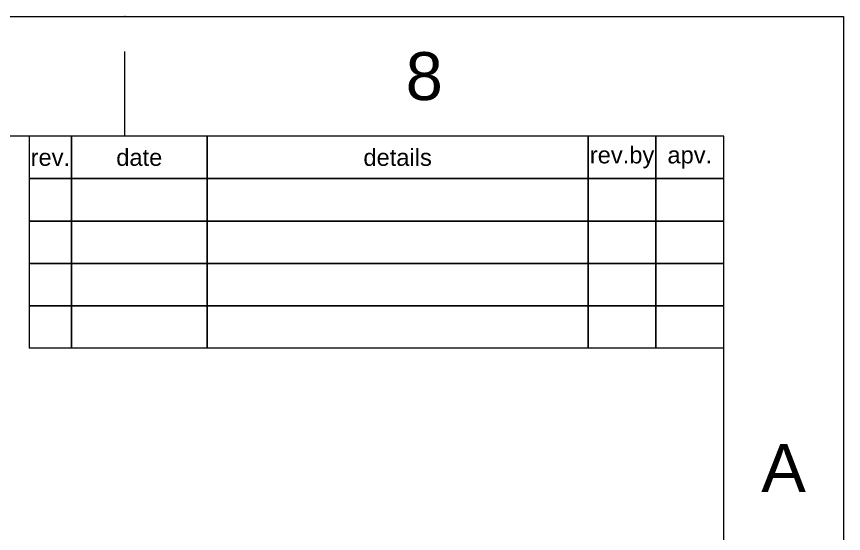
# Model space of a CAD drawing. Header units: millimetres. Extents: x 1968 to 2562, y -639 to -219.
# Drawn here: x 2464 to 2561.6, y -280.2 to -219.2 of the extents above; entities that cross this region are included whole.
import ezdxf

# ---------------------------------------------------------------- set-up
doc = ezdxf.new("R2010")
doc.units = ezdxf.units.MM
doc.header["$LTSCALE"] = 0.1
doc.layers.get('0').update_dxf_attribs({"lineweight": 13})
doc.layers.add('DIM', color=3, linetype='Continuous', lineweight=9)
doc.layers.add('FORM', color=7, linetype='Continuous')
doc.layers.add('TEXT', color=2, linetype='Continuous')
doc.styles.get("Standard").update_dxf_attribs({"font": 'arial.ttf'})

msp = doc.modelspace()

# ---------------------------------------------------------------- linework, layer by layer
for p, q in [((2476.79, -233.299), (2476.79, -223.299)), ((2547.497, -233.299), (1981.841, -233.299)), ((2547.497, -625.017), (2547.497, -233.299))]:
    msp.add_line(p, q)
msp.add_point((2476.79, -219.158))
at = {"layer": 'DIM', "color": 7}
for p in [(2465.497, -233.299), (2547.497, -258.299)]:
    msp.add_line(p, (2465.497, -258.299), dxfattribs=at)
msp.add_lwpolyline([(1967.699, -219.158), (2561.638, -219.158), (2561.638, -639.158), (1967.699, -639.158)], close=True, dxfattribs=at)
at = {"layer": 'FORM'}
for p, q in [((2470.497, -233.299), (2470.497, -258.299)), ((2486.497, -233.299), (2486.497, -258.299)), ((2531.497, -233.299), (2531.497, -258.299)), ((2539.497, -233.299), (2539.497, -258.299)), ((2547.497, -238.299), (2465.497, -238.299)), ((2547.497, -243.299), (2465.497, -243.299)), ((2547.497, -248.299), (2465.497, -248.299)), ((2547.497, -253.299), (2465.497, -253.299))]:
    msp.add_line(p, q, dxfattribs=at)

# ---------------------------------------------------------------- texts
at = {"char_height": 5.657, "attachment_point": 5}
for s, width, insert in [('8', 50, (2512.144, -226.229)), ('A', 10, (2554.568, -272.471))]:
    msp.add_mtext_dynamic_manual_height_columns(s, width=width, gutter_width=12.5, heights=[0], dxfattribs=dict(at, insert=insert))
at = {"layer": 'TEXT', "char_height": 2, "attachment_point": 5}
for s, width, insert in [('rev.', 5, (2467.997, -235.799)), ('date', 16, (2478.497, -235.799)), ('details', 45, (2508.997, -235.799)), ('rev.by', 8, (2535.497, -235.799)), ('apv.', 8, (2543.497, -235.799))]:
    msp.add_mtext_dynamic_manual_height_columns(s, width=width, gutter_width=12.5, heights=[0], dxfattribs=dict(at, insert=insert))

doc.saveas('drawing.dxf')
